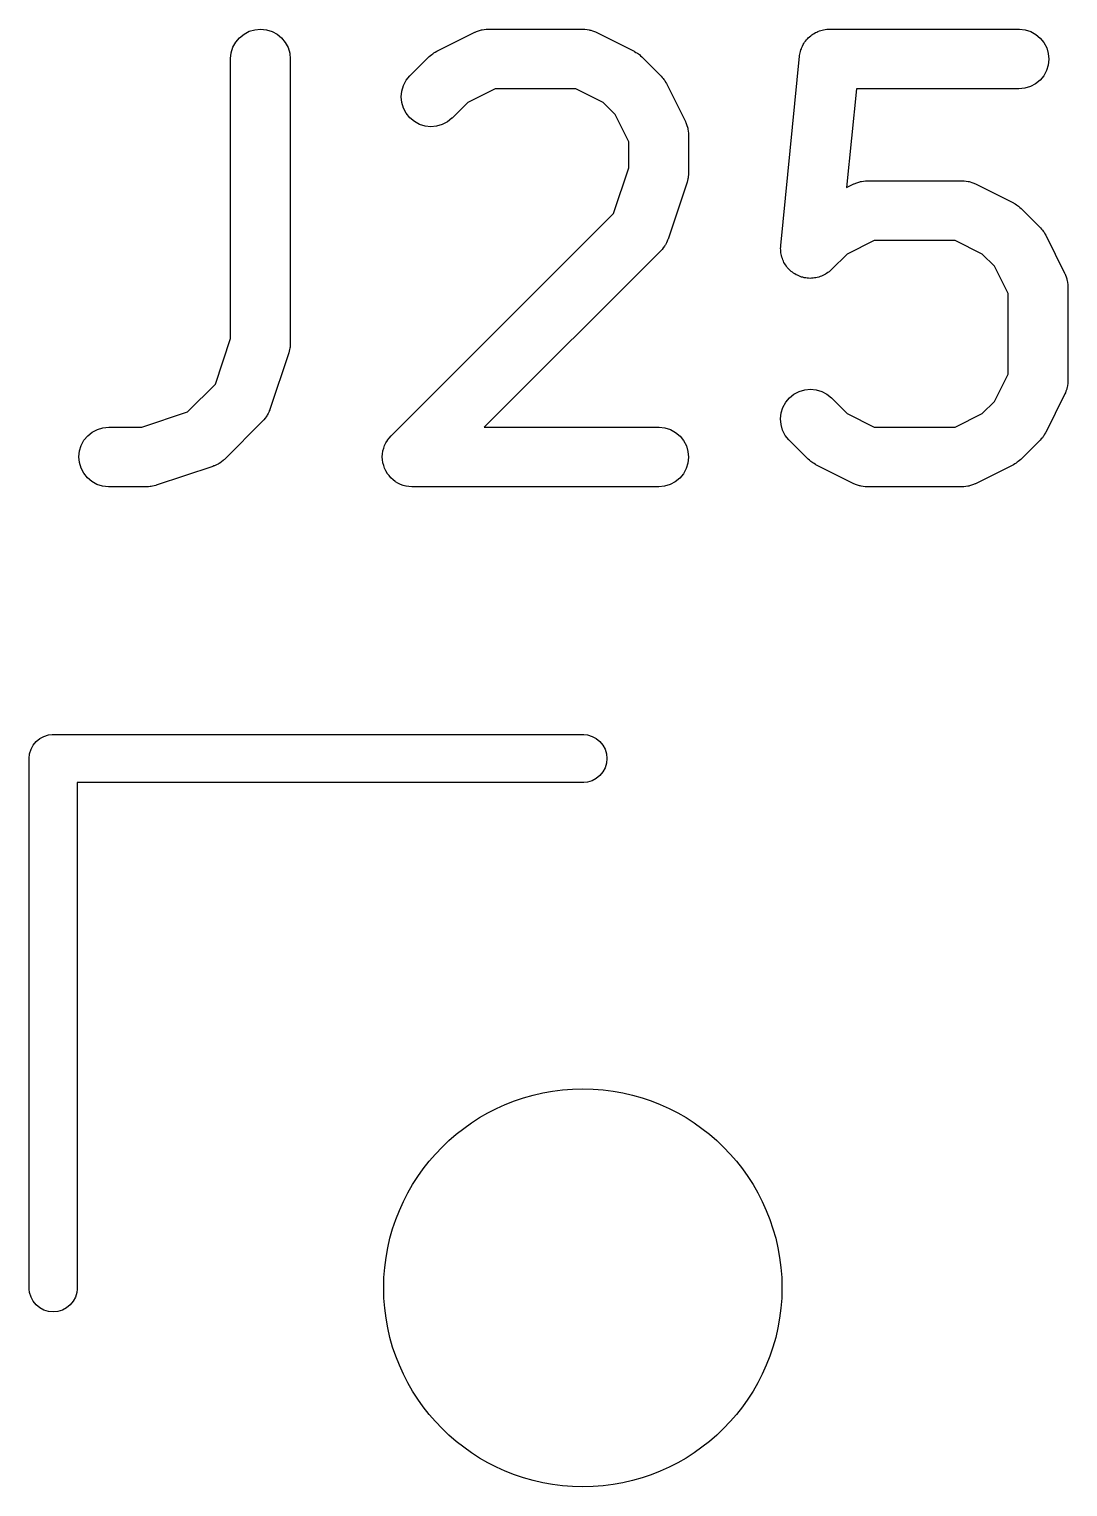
# Model space of a CAD drawing. Extents: x 47 to 146.1, y -90.2 to -39.3.
# Drawn here: x 54.49 to 57.098, y -70.35 to -66.687 of the extents above; entities that cross this region are included whole.
import ezdxf

# ---------------------------------------------------------------- set-up
doc = ezdxf.new("R2010")
doc.units = 0
doc.header["$MEASUREMENT"] = 0
doc.layers.add('BLACK', color=7, linetype='CONTINUOUS')

msp = doc.modelspace()

# ---------------------------------------------------------------- linework, layer by layer
at = {"layer": 'BLACK', "linetype": 'CONTINUOUS'}
for p, q in [((55.0294, -66.6996), (55.0424, -66.6928)), ((55.0424, -66.6928), (55.0564, -66.6887)), ((55.0564, -66.6887), (55.071, -66.6874)), ((55.071, -66.6874), (55.0856, -66.6889)), ((55.0856, -66.6889), (55.0995, -66.6932)), ((55.0995, -66.6932), (55.1124, -66.7002)), ((55.5131, -66.7429), (55.6084, -66.6953)), ((55.6084, -66.6953), (55.6093, -66.6948)), ((55.6093, -66.6948), (55.6114, -66.6941)), ((55.6114, -66.6941), (55.6133, -66.693)), ((55.6133, -66.693), (55.6182, -66.6916)), ((55.6182, -66.6916), (55.623, -66.6898)), ((55.623, -66.6898), (55.6252, -66.6894)), ((55.6252, -66.6894), (55.6273, -66.6888)), ((55.6273, -66.6888), (55.6324, -66.6883)), ((55.6324, -66.6883), (55.6375, -66.6875)), ((55.6375, -66.6875), (55.6397, -66.6876)), ((55.6397, -66.6876), (55.6419, -66.6874)), ((55.6419, -66.6874), (55.88, -66.6874)), ((55.88, -66.6874), (55.881, -66.6874)), ((55.881, -66.6874), (55.8832, -66.6876)), ((55.8832, -66.6876), (55.8854, -66.6876)), ((55.8854, -66.6876), (55.8905, -66.6884)), ((55.8905, -66.6884), (55.8956, -66.689)), ((55.8956, -66.689), (55.8977, -66.6897)), ((55.8977, -66.6897), (55.8999, -66.6901)), ((55.8999, -66.6901), (55.9047, -66.6919)), ((55.9047, -66.6919), (55.9095, -66.6934)), ((55.9095, -66.6934), (55.9115, -66.6945)), ((55.9115, -66.6945), (55.9135, -66.6953)), ((55.9135, -66.6953), (56.0088, -66.7429)), ((56.4611, -66.698), (56.4644, -66.6958)), ((56.4644, -66.6958), (56.4675, -66.6946)), ((56.4675, -66.6946), (56.4705, -66.693)), ((56.4705, -66.693), (56.4743, -66.6919)), ((56.4743, -66.6919), (56.478, -66.6904)), ((56.478, -66.6904), (56.4813, -66.6898)), ((56.4813, -66.6898), (56.4845, -66.6888)), ((56.4845, -66.6888), (56.4885, -66.6884)), ((56.4885, -66.6884), (56.4924, -66.6877)), ((56.4924, -66.6877), (56.4957, -66.6877)), ((56.4957, -66.6877), (56.499, -66.6874)), ((56.499, -66.6874), (56.9752, -66.6874)), ((56.9752, -66.6874), (56.9763, -66.6874)), ((56.9763, -66.6874), (56.9908, -66.689)), ((56.9908, -66.689), (57.0048, -66.6934)), ((57.0048, -66.6934), (57.0176, -66.7005)), ((55.0015, -66.7328), (55.0086, -66.72)), ((55.0086, -66.72), (55.018, -66.7088)), ((55.018, -66.7088), (55.0294, -66.6996)), ((55.1124, -66.7002), (55.1237, -66.7095)), ((55.1237, -66.7095), (55.1329, -66.7209)), ((55.1329, -66.7209), (55.1398, -66.7338)), ((56.4299, -66.7333), (56.4318, -66.7298)), ((56.4318, -66.7298), (56.4334, -66.7261)), ((56.4334, -66.7261), (56.4353, -66.7234)), ((56.4353, -66.7234), (56.4369, -66.7204)), ((56.4369, -66.7204), (56.4394, -66.7174)), ((56.4394, -66.7174), (56.4417, -66.7141)), ((56.4417, -66.7141), (56.4441, -66.7117)), ((56.4441, -66.7117), (56.4462, -66.7092)), ((56.4462, -66.7092), (56.4493, -66.7066)), ((56.4493, -66.7066), (56.4522, -66.7038)), ((56.4522, -66.7038), (56.455, -66.702)), ((56.455, -66.702), (56.4575, -66.6999)), ((56.4575, -66.6999), (56.4611, -66.698)), ((57.0176, -66.7005), (57.0288, -66.7099)), ((57.0288, -66.7099), (57.038, -66.7213)), ((57.038, -66.7213), (57.0448, -66.7343)), ((54.9955, -66.7613), (54.9971, -66.7468)), ((54.9955, -66.7624), (54.9955, -66.7613)), ((54.9955, -67.4645), (54.9955, -66.7624)), ((54.9971, -66.7468), (55.0015, -66.7328)), ((55.1398, -66.7338), (55.144, -66.7478)), ((55.144, -66.7478), (55.1455, -66.7624)), ((55.1455, -66.7624), (55.1455, -67.4767)), ((55.446, -66.8046), (55.4936, -66.757)), ((55.4936, -66.757), (55.4944, -66.7562)), ((55.4944, -66.7562), (55.4977, -66.7536)), ((55.4977, -66.7536), (55.5007, -66.7507)), ((55.5007, -66.7507), (55.5034, -66.749)), ((55.5034, -66.749), (55.5058, -66.7471)), ((55.5058, -66.7471), (55.5096, -66.7452)), ((55.5096, -66.7452), (55.5131, -66.7429)), ((56.0088, -66.7429), (56.0097, -66.7434)), ((56.0097, -66.7434), (56.0132, -66.7457)), ((56.0132, -66.7457), (56.017, -66.7477)), ((56.017, -66.7477), (56.0194, -66.7497)), ((56.0194, -66.7497), (56.022, -66.7514)), ((56.022, -66.7514), (56.025, -66.7543)), ((56.025, -66.7543), (56.0283, -66.757)), ((56.0283, -66.757), (56.0759, -66.8046)), ((56.3768, -67.2311), (56.4244, -66.7549)), ((56.4244, -66.7549), (56.4245, -66.7539)), ((56.4245, -66.7539), (56.4252, -66.7506)), ((56.4252, -66.7506), (56.4256, -66.7473)), ((56.4256, -66.7473), (56.4268, -66.7435)), ((56.4268, -66.7435), (56.4276, -66.7396)), ((56.4276, -66.7396), (56.4289, -66.7365)), ((56.4289, -66.7365), (56.4299, -66.7333)), ((57.0448, -66.7343), (57.0489, -66.7483)), ((57.0502, -66.7629), (57.0487, -66.7775)), ((57.0489, -66.7483), (57.0502, -66.7629)), ((55.4367, -66.8159), (55.446, -66.8046)), ((56.0759, -66.8046), (56.0766, -66.8053)), ((56.0766, -66.8053), (56.0793, -66.8086)), ((57.0374, -66.8043), (57.0281, -66.8156)), ((57.0444, -66.7914), (57.0374, -66.8043)), ((57.0487, -66.7775), (57.0444, -66.7914)), ((55.4255, -66.8428), (55.4298, -66.8288)), ((55.4298, -66.8288), (55.4367, -66.8159)), ((55.6596, -66.8374), (55.5911, -66.8716)), ((55.8623, -66.8374), (55.6596, -66.8374)), ((55.9308, -66.8716), (55.8623, -66.8374)), ((56.0793, -66.8086), (56.0821, -66.8117)), ((56.0821, -66.8117), (56.0838, -66.8143)), ((56.0838, -66.8143), (56.0858, -66.8168)), ((56.0858, -66.8168), (56.0877, -66.8205)), ((56.0877, -66.8205), (56.0899, -66.8241)), ((56.0899, -66.8241), (56.1376, -66.9193)), ((56.5669, -66.8374), (56.5421, -67.0856)), ((56.9752, -66.8374), (56.5669, -66.8374)), ((56.9898, -66.836), (56.9752, -66.8374)), ((57.0038, -66.8317), (56.9898, -66.836)), ((57.0167, -66.8248), (57.0038, -66.8317)), ((57.0281, -66.8156), (57.0167, -66.8248)), ((55.424, -66.8574), (55.4255, -66.8428)), ((55.4254, -66.8719), (55.424, -66.8574)), ((55.4296, -66.886), (55.4254, -66.8719)), ((55.5911, -66.8716), (55.5521, -66.9107)), ((55.9612, -66.902), (55.9308, -66.8716)), ((55.4364, -66.8989), (55.4296, -66.886)), ((55.4456, -66.9103), (55.4364, -66.8989)), ((55.4569, -66.9197), (55.4456, -66.9103)), ((55.5513, -66.9114), (55.5399, -66.9205)), ((55.5521, -66.9107), (55.5513, -66.9114)), ((55.9955, -66.9706), (55.9612, -66.902)), ((55.4697, -66.9267), (55.4569, -66.9197)), ((55.4837, -66.931), (55.4697, -66.9267)), ((55.4983, -66.9326), (55.4837, -66.931)), ((55.5128, -66.9313), (55.4983, -66.9326)), ((55.5269, -66.9273), (55.5128, -66.9313)), ((55.5399, -66.9205), (55.5269, -66.9273)), ((56.1376, -66.9193), (56.138, -66.9203)), ((56.138, -66.9203), (56.1388, -66.9223)), ((56.1388, -66.9223), (56.1398, -66.9243)), ((56.1398, -66.9243), (56.1413, -66.9292)), ((56.1413, -66.9292), (56.1431, -66.934)), ((56.1431, -66.934), (56.1434, -66.9362)), ((56.1434, -66.9362), (56.144, -66.9383)), ((56.144, -66.9383), (56.1445, -66.9434)), ((56.1445, -66.9434), (56.1453, -66.9485)), ((56.1453, -66.9485), (56.1453, -66.9507)), ((56.1453, -66.9507), (56.1455, -66.9529)), ((55.9955, -67.0359), (55.9955, -66.9706)), ((56.1455, -66.9529), (56.1455, -67.0481)), ((55.9573, -67.1504), (55.9955, -67.0359)), ((56.1442, -67.0606), (56.1438, -67.0637)), ((56.1449, -67.0575), (56.1442, -67.0606)), ((56.145, -67.0533), (56.1449, -67.0575)), ((56.1455, -67.0491), (56.145, -67.0533)), ((56.1455, -67.0481), (56.1455, -67.0491)), ((56.1416, -67.0718), (56.094, -67.2147)), ((56.1426, -67.0677), (56.1416, -67.0718)), ((56.1438, -67.0637), (56.1426, -67.0677)), ((56.5421, -67.0856), (56.5607, -67.0763)), ((56.5607, -67.0763), (56.5617, -67.0758)), ((56.5617, -67.0758), (56.5638, -67.075)), ((56.5638, -67.075), (56.5657, -67.074)), ((56.5657, -67.074), (56.5706, -67.0725)), ((56.5706, -67.0725), (56.5754, -67.0707)), ((56.5754, -67.0707), (56.5776, -67.0704)), ((56.5776, -67.0704), (56.5797, -67.0698)), ((56.5797, -67.0698), (56.5848, -67.0693)), ((56.5848, -67.0693), (56.5899, -67.0685)), ((56.5899, -67.0685), (56.5921, -67.0685)), ((56.5921, -67.0685), (56.5943, -67.0683)), ((56.5943, -67.0683), (56.8324, -67.0683)), ((56.8324, -67.0683), (56.8334, -67.0683)), ((56.8334, -67.0683), (56.8356, -67.0686)), ((56.8356, -67.0686), (56.8378, -67.0685)), ((56.8378, -67.0685), (56.8429, -67.0694)), ((56.8429, -67.0694), (56.848, -67.07)), ((56.848, -67.07), (56.8501, -67.0706)), ((56.8501, -67.0706), (56.8523, -67.071)), ((56.8523, -67.071), (56.857, -67.0729)), ((56.857, -67.0729), (56.8619, -67.0744)), ((56.8619, -67.0744), (56.8639, -67.0755)), ((56.8639, -67.0755), (56.8659, -67.0763)), ((56.8659, -67.0763), (56.9612, -67.1239)), ((56.9612, -67.1239), (56.9621, -67.1243)), ((56.9621, -67.1243), (56.9656, -67.1266)), ((56.9656, -67.1266), (56.9693, -67.1286)), ((56.9693, -67.1286), (56.9718, -67.1306)), ((56.9718, -67.1306), (56.9744, -67.1323)), ((56.9744, -67.1323), (56.9774, -67.1352)), ((56.9774, -67.1352), (56.9807, -67.1379)), ((55.3984, -67.7093), (55.9573, -67.1504)), ((56.9807, -67.1379), (57.0283, -67.1855)), ((57.0283, -67.1855), (57.029, -67.1863)), ((57.029, -67.1863), (57.0316, -67.1896)), ((57.0316, -67.1896), (57.0345, -67.1926)), ((57.0345, -67.1926), (57.0362, -67.1953)), ((57.0362, -67.1953), (57.0381, -67.1977)), ((57.0381, -67.1977), (57.0401, -67.2015)), ((57.0401, -67.2015), (57.0423, -67.205)), ((57.0423, -67.205), (57.0899, -67.3003)), ((56.0759, -67.244), (55.6325, -67.6874)), ((56.0773, -67.2423), (56.0759, -67.244)), ((56.0789, -67.2408), (56.0773, -67.2423)), ((56.0819, -67.2366), (56.0789, -67.2408)), ((56.0852, -67.2327), (56.0819, -67.2366)), ((56.0862, -67.2307), (56.0852, -67.2327)), ((56.0875, -67.2289), (56.0862, -67.2307)), ((56.0897, -67.2243), (56.0875, -67.2289)), ((56.0921, -67.2198), (56.0897, -67.2243)), ((56.0927, -67.2177), (56.0921, -67.2198)), ((56.0937, -67.2157), (56.0927, -67.2177)), ((56.094, -67.2147), (56.0937, -67.2157)), ((56.3764, -67.2383), (56.3768, -67.2347)), ((56.3768, -67.242), (56.3764, -67.2383)), ((56.3768, -67.2347), (56.3768, -67.2311)), ((56.3768, -67.2457), (56.3768, -67.242)), ((56.612, -67.2183), (56.5435, -67.2526)), ((56.8147, -67.2183), (56.612, -67.2183)), ((56.8832, -67.2526), (56.8147, -67.2183)), ((56.3775, -67.2493), (56.3768, -67.2457)), ((56.3778, -67.2529), (56.3775, -67.2493)), ((56.3789, -67.2565), (56.3778, -67.2529)), ((56.3796, -67.2601), (56.3789, -67.2565)), ((56.381, -67.2634), (56.3796, -67.2601)), ((56.382, -67.2669), (56.381, -67.2634)), ((56.3837, -67.2702), (56.382, -67.2669)), ((56.3851, -67.2737), (56.3837, -67.2702)), ((56.3871, -67.2767), (56.3851, -67.2737)), ((56.3888, -67.2799), (56.3871, -67.2767)), ((56.3912, -67.2828), (56.3888, -67.2799)), ((56.5435, -67.2526), (56.5045, -67.2916)), ((56.9136, -67.283), (56.8832, -67.2526)), ((56.3932, -67.2859), (56.3912, -67.2828)), ((56.3958, -67.2884), (56.3932, -67.2859)), ((56.398, -67.2912), (56.3958, -67.2884)), ((56.4009, -67.2936), (56.398, -67.2912)), ((56.4035, -67.2963), (56.4009, -67.2936)), ((56.4065, -67.2983), (56.4035, -67.2963)), ((56.4093, -67.3006), (56.4065, -67.2983)), ((56.4125, -67.3024), (56.4093, -67.3006)), ((56.4156, -67.3045), (56.4125, -67.3024)), ((56.419, -67.3059), (56.4156, -67.3045)), ((56.4221, -67.3076), (56.419, -67.3059)), ((56.4257, -67.3087), (56.4221, -67.3076)), ((56.4291, -67.3102), (56.4257, -67.3087)), ((56.4326, -67.3109), (56.4291, -67.3102)), ((56.4361, -67.312), (56.4326, -67.3109)), ((56.4398, -67.3124), (56.4361, -67.312)), ((56.4434, -67.3131), (56.4398, -67.3124)), ((56.4471, -67.3132), (56.4434, -67.3131)), ((56.4506, -67.3136), (56.4471, -67.3132)), ((56.4544, -67.3132), (56.4506, -67.3136)), ((56.4581, -67.3133), (56.4544, -67.3132)), ((56.4616, -67.3126), (56.4581, -67.3133)), ((56.4652, -67.3123), (56.4616, -67.3126)), ((56.4688, -67.3113), (56.4652, -67.3123)), ((56.4725, -67.3106), (56.4688, -67.3113)), ((56.4758, -67.3092), (56.4725, -67.3106)), ((56.4793, -67.3082), (56.4758, -67.3092)), ((56.4826, -67.3065), (56.4793, -67.3082)), ((56.486, -67.3051), (56.4826, -67.3065)), ((56.4891, -67.3031), (56.486, -67.3051)), ((56.4923, -67.3015), (56.4891, -67.3031)), ((56.4952, -67.2991), (56.4923, -67.3015)), ((56.4983, -67.2971), (56.4952, -67.2991)), ((56.5009, -67.2946), (56.4983, -67.2971)), ((56.5037, -67.2923), (56.5009, -67.2946)), ((56.5045, -67.2916), (56.5037, -67.2923)), ((56.9479, -67.3515), (56.9136, -67.283)), ((57.0899, -67.3003), (57.0904, -67.3012)), ((57.0904, -67.3012), (57.0912, -67.3033)), ((57.0912, -67.3033), (57.0922, -67.3052)), ((57.0922, -67.3052), (57.0937, -67.3101)), ((57.0937, -67.3101), (57.0954, -67.3149)), ((57.0954, -67.3149), (57.0958, -67.3171)), ((57.0958, -67.3171), (57.0964, -67.3192)), ((56.9479, -67.5542), (56.9479, -67.3515)), ((57.0964, -67.3192), (57.0969, -67.3243)), ((57.0969, -67.3243), (57.0977, -67.3294)), ((57.0977, -67.3294), (57.0976, -67.3316)), ((57.0976, -67.3316), (57.0979, -67.3338)), ((57.0979, -67.3338), (57.0979, -67.5719)), ((54.9573, -67.579), (54.9955, -67.4645)), ((55.1416, -67.5004), (55.094, -67.6432)), ((55.1426, -67.4963), (55.1416, -67.5004)), ((55.1438, -67.4923), (55.1426, -67.4963)), ((55.1442, -67.4892), (55.1438, -67.4923)), ((55.1449, -67.4861), (55.1442, -67.4892)), ((55.145, -67.4819), (55.1449, -67.4861)), ((55.1455, -67.4777), (55.145, -67.4819)), ((55.1455, -67.4767), (55.1455, -67.4777)), ((56.9136, -67.6227), (56.9479, -67.5542)), ((57.0978, -67.573), (57.0976, -67.5751)), ((57.0979, -67.5719), (57.0978, -67.573)), ((54.8871, -67.6492), (54.9573, -67.579)), ((56.3988, -67.6137), (56.4101, -67.6045)), ((56.4101, -67.6045), (56.4231, -67.5977)), ((56.4231, -67.5977), (56.4371, -67.5935)), ((56.4371, -67.5935), (56.4517, -67.5921)), ((56.4517, -67.5921), (56.4663, -67.5936)), ((56.4663, -67.5936), (56.4802, -67.5979)), ((56.4802, -67.5979), (56.4931, -67.6048)), ((56.4931, -67.6048), (56.5045, -67.6141)), ((57.0899, -67.6054), (57.0423, -67.7007)), ((57.0907, -67.6034), (57.0899, -67.6054)), ((57.0918, -67.6014), (57.0907, -67.6034)), ((57.0933, -67.5966), (57.0918, -67.6014)), ((57.0952, -67.5918), (57.0933, -67.5966)), ((57.0956, -67.5896), (57.0952, -67.5918)), ((57.0962, -67.5875), (57.0956, -67.5896)), ((57.0968, -67.5824), (57.0962, -67.5875)), ((57.0977, -67.5774), (57.0968, -67.5824)), ((57.0976, -67.5751), (57.0977, -67.5774)), ((55.0927, -67.6462), (55.0921, -67.6483)), ((55.0937, -67.6442), (55.0927, -67.6462)), ((55.094, -67.6432), (55.0937, -67.6442)), ((56.378, -67.6518), (56.3824, -67.6378)), ((56.3824, -67.6378), (56.3894, -67.625)), ((56.3894, -67.625), (56.3988, -67.6137)), ((56.5045, -67.6141), (56.5435, -67.6531)), ((56.8832, -67.6531), (56.9136, -67.6227)), ((54.7726, -67.6874), (54.8871, -67.6492)), ((55.0759, -67.6726), (54.9807, -67.7678)), ((55.0773, -67.6709), (55.0759, -67.6726)), ((55.0789, -67.6694), (55.0773, -67.6709)), ((55.0819, -67.6652), (55.0789, -67.6694)), ((55.0852, -67.6612), (55.0819, -67.6652)), ((55.0862, -67.6593), (55.0852, -67.6612)), ((55.0875, -67.6575), (55.0862, -67.6593)), ((55.0897, -67.6529), (55.0875, -67.6575)), ((55.0921, -67.6483), (55.0897, -67.6529)), ((56.3764, -67.6664), (56.378, -67.6518)), ((56.3777, -67.6809), (56.3764, -67.6664)), ((56.3818, -67.695), (56.3777, -67.6809)), ((56.5435, -67.6531), (56.612, -67.6874)), ((56.8147, -67.6874), (56.8832, -67.6531)), ((54.6204, -67.7333), (54.6273, -67.7204)), ((54.6273, -67.7204), (54.6367, -67.7092)), ((54.6367, -67.7092), (54.648, -67.6999)), ((54.648, -67.6999), (54.6609, -67.693)), ((54.6609, -67.693), (54.675, -67.6888)), ((54.675, -67.6888), (54.6895, -67.6874)), ((54.6895, -67.6874), (54.7726, -67.6874)), ((55.3857, -67.727), (55.3891, -67.7207)), ((55.3891, -67.7207), (55.3892, -67.7206)), ((55.3892, -67.7204), (55.3939, -67.7149)), ((55.3892, -67.7206), (55.3892, -67.7204)), ((55.3939, -67.7149), (55.3984, -67.7093)), ((55.6325, -67.6874), (56.0705, -67.6874)), ((56.0705, -67.6874), (56.0715, -67.6874)), ((56.0715, -67.6874), (56.0861, -67.689)), ((56.0861, -67.689), (56.1, -67.6934)), ((56.1, -67.6934), (56.1128, -67.7005)), ((56.1128, -67.7005), (56.1241, -67.7099)), ((56.1241, -67.7099), (56.1332, -67.7213)), ((56.1332, -67.7213), (56.14, -67.7343)), ((56.3885, -67.708), (56.3818, -67.695)), ((56.3977, -67.7194), (56.3885, -67.708)), ((56.3984, -67.7202), (56.3977, -67.7194)), ((56.446, -67.7678), (56.3984, -67.7202)), ((56.612, -67.6874), (56.8147, -67.6874)), ((57.0283, -67.7202), (56.9807, -67.7678)), ((57.0309, -67.7169), (57.0283, -67.7202)), ((57.0339, -67.7139), (57.0309, -67.7169)), ((57.0356, -67.7113), (57.0339, -67.7139)), ((57.0376, -67.7089), (57.0356, -67.7113)), ((57.0395, -67.7052), (57.0376, -67.7089)), ((57.0418, -67.7016), (57.0395, -67.7052)), ((57.0423, -67.7007), (57.0418, -67.7016)), ((54.6145, -67.7619), (54.6161, -67.7473)), ((54.6161, -67.7473), (54.6204, -67.7333)), ((55.3764, -67.7619), (55.3772, -67.7548)), ((55.3772, -67.7548), (55.3779, -67.7476)), ((55.3779, -67.7474), (55.378, -67.7473)), ((55.3779, -67.7476), (55.3779, -67.7474)), ((55.378, -67.7473), (55.3801, -67.7404)), ((55.3801, -67.7404), (55.3822, -67.7336)), ((55.3822, -67.7334), (55.3823, -67.7333)), ((55.3822, -67.7336), (55.3822, -67.7334)), ((55.3823, -67.7333), (55.3857, -67.727)), ((56.14, -67.7343), (56.1441, -67.7483)), ((56.1441, -67.7483), (56.1455, -67.7629)), ((54.6159, -67.7764), (54.6145, -67.7619)), ((54.62, -67.7905), (54.6159, -67.7764)), ((54.6268, -67.8034), (54.62, -67.7905)), ((54.9513, -67.7859), (54.8085, -67.8335)), ((54.9533, -67.785), (54.9513, -67.7859)), ((54.9555, -67.7844), (54.9533, -67.785)), ((54.96, -67.782), (54.9555, -67.7844)), ((54.9647, -67.78), (54.96, -67.782)), ((54.9665, -67.7787), (54.9647, -67.78)), ((54.9685, -67.7777), (54.9665, -67.7787)), ((54.9725, -67.7745), (54.9685, -67.7777)), ((54.9767, -67.7715), (54.9725, -67.7745)), ((54.9782, -67.7699), (54.9767, -67.7715)), ((54.9799, -67.7685), (54.9782, -67.7699)), ((54.9807, -67.7678), (54.9799, -67.7685)), ((55.3764, -67.762), (55.3764, -67.7619)), ((55.3764, -67.7621), (55.3764, -67.762)), ((55.3771, -67.7693), (55.3764, -67.7621)), ((55.3778, -67.7764), (55.3771, -67.7693)), ((55.3778, -67.7766), (55.3778, -67.7764)), ((55.3778, -67.7767), (55.3778, -67.7766)), ((55.3799, -67.7836), (55.3778, -67.7767)), ((55.3819, -67.7905), (55.3799, -67.7836)), ((55.3819, -67.7906), (55.3819, -67.7905)), ((55.382, -67.7907), (55.3819, -67.7906)), ((55.3854, -67.7973), (55.382, -67.7907)), ((56.1396, -67.7914), (56.1327, -67.8043)), ((56.1439, -67.7775), (56.1396, -67.7914)), ((56.1455, -67.7629), (56.1439, -67.7775)), ((56.4493, -67.7705), (56.446, -67.7678)), ((56.4523, -67.7734), (56.4493, -67.7705)), ((56.4549, -67.7751), (56.4523, -67.7734)), ((56.4573, -67.7771), (56.4549, -67.7751)), ((56.461, -67.7791), (56.4573, -67.7771)), ((56.4646, -67.7814), (56.461, -67.7791)), ((56.4655, -67.7818), (56.4646, -67.7814)), ((56.5607, -67.8295), (56.4655, -67.7818)), ((56.9612, -67.7818), (56.8659, -67.8295)), ((56.9647, -67.7796), (56.9612, -67.7818)), ((56.9685, -67.7777), (56.9647, -67.7796)), ((56.9709, -67.7757), (56.9685, -67.7777)), ((56.9736, -67.7741), (56.9709, -67.7757)), ((56.9766, -67.7712), (56.9736, -67.7741)), ((56.9799, -67.7685), (56.9766, -67.7712)), ((56.9807, -67.7678), (56.9799, -67.7685)), ((54.6359, -67.8149), (54.6268, -67.8034)), ((54.6471, -67.8243), (54.6359, -67.8149)), ((54.66, -67.8313), (54.6471, -67.8243)), ((54.6739, -67.8357), (54.66, -67.8313)), ((55.3887, -67.8034), (55.3854, -67.7973)), ((55.3888, -67.8035), (55.3887, -67.8034)), ((55.3888, -67.8037), (55.3888, -67.8035)), ((55.3934, -67.8093), (55.3888, -67.8037)), ((55.3978, -67.8149), (55.3934, -67.8093)), ((55.3979, -67.8149), (55.3978, -67.8149)), ((55.398, -67.815), (55.3979, -67.8149)), ((55.4035, -67.8196), (55.398, -67.815)), ((55.4091, -67.8243), (55.4035, -67.8196)), ((55.4092, -67.8243), (55.4091, -67.8243)), ((55.4093, -67.8244), (55.4092, -67.8243)), ((55.4156, -67.8279), (55.4093, -67.8244)), ((55.4219, -67.8313), (55.4156, -67.8279)), ((55.422, -67.8314), (55.4219, -67.8313)), ((56.112, -67.8248), (56.0991, -67.8317)), ((56.1233, -67.8156), (56.112, -67.8248)), ((56.1327, -67.8043), (56.1233, -67.8156)), ((56.5628, -67.8303), (56.5607, -67.8295)), ((56.5647, -67.8313), (56.5628, -67.8303)), ((56.5696, -67.8329), (56.5647, -67.8313)), ((56.8629, -67.8307), (56.861, -67.8317)), ((56.865, -67.8299), (56.8629, -67.8307)), ((56.8659, -67.8295), (56.865, -67.8299)), ((54.6885, -67.8374), (54.6739, -67.8357)), ((54.6895, -67.8374), (54.6885, -67.8374)), ((54.7848, -67.8374), (54.6895, -67.8374)), ((54.789, -67.837), (54.7848, -67.8374)), ((54.7932, -67.8369), (54.789, -67.837)), ((54.7962, -67.8363), (54.7932, -67.8369)), ((54.7993, -67.836), (54.7962, -67.8363)), ((54.8034, -67.8347), (54.7993, -67.836)), ((54.8075, -67.8339), (54.8034, -67.8347)), ((54.8085, -67.8335), (54.8075, -67.8339)), ((55.4221, -67.8314), (55.422, -67.8314)), ((55.429, -67.8336), (55.4221, -67.8314)), ((55.4358, -67.8357), (55.429, -67.8336)), ((55.436, -67.8358), (55.4358, -67.8357)), ((55.4361, -67.8358), (55.436, -67.8358)), ((55.4432, -67.8366), (55.4361, -67.8358)), ((55.4504, -67.8374), (55.4432, -67.8366)), ((55.4506, -67.8374), (55.4504, -67.8374)), ((55.4507, -67.8374), (55.4506, -67.8374)), ((55.4506, -67.8374), (55.4506, -67.8374)), ((55.4514, -67.8374), (55.4507, -67.8374)), ((56.0705, -67.8374), (55.4514, -67.8374)), ((56.085, -67.836), (56.0705, -67.8374)), ((56.0991, -67.8317), (56.085, -67.836)), ((56.5744, -67.8347), (56.5696, -67.8329)), ((56.5766, -67.8351), (56.5744, -67.8347)), ((56.5787, -67.8357), (56.5766, -67.8351)), ((56.5838, -67.8363), (56.5787, -67.8357)), ((56.5888, -67.8372), (56.5838, -67.8363)), ((56.591, -67.8371), (56.5888, -67.8372)), ((56.5932, -67.8374), (56.591, -67.8371)), ((56.5943, -67.8374), (56.5932, -67.8374)), ((56.8324, -67.8374), (56.5943, -67.8374)), ((56.8346, -67.8372), (56.8324, -67.8374)), ((56.8368, -67.8373), (56.8346, -67.8372)), ((56.8418, -67.8365), (56.8368, -67.8373)), ((56.8469, -67.836), (56.8418, -67.8365)), ((56.8491, -67.8353), (56.8469, -67.836)), ((56.8512, -67.835), (56.8491, -67.8353)), ((56.8561, -67.8332), (56.8512, -67.835)), ((56.861, -67.8317), (56.8561, -67.8332)), ((54.4943, -68.4969), (54.4999, -68.4865)), ((54.4999, -68.4865), (54.5074, -68.4774)), ((54.5074, -68.4774), (54.5165, -68.4699)), ((54.5165, -68.4699), (54.5269, -68.4643)), ((54.5269, -68.4643), (54.5382, -68.4609)), ((54.5382, -68.4609), (54.5471, -68.46)), ((54.5471, -68.46), (54.55, -68.4597)), ((54.5471, -68.46), (54.5471, -68.46)), ((54.55, -68.4597), (54.5529, -68.46)), ((54.5529, -68.46), (55.8829, -68.46)), ((55.8829, -68.46), (55.8918, -68.4609)), ((55.8918, -68.4609), (55.9031, -68.4643)), ((55.9031, -68.4643), (55.9135, -68.4699)), ((55.9135, -68.4699), (55.9226, -68.4774)), ((55.9226, -68.4774), (55.9301, -68.4865)), ((55.9301, -68.4865), (55.9357, -68.4969)), ((54.4897, -68.52), (54.4909, -68.5082)), ((54.49, -68.523), (54.4897, -68.52)), ((54.49, -69.8529), (54.49, -68.523)), ((54.4909, -68.5082), (54.4943, -68.4969)), ((55.9357, -68.4969), (55.9391, -68.5082)), ((55.9391, -68.5082), (55.9403, -68.52)), ((55.9403, -68.52), (55.9391, -68.5318)), ((55.9226, -68.5626), (55.9135, -68.5701)), ((55.9301, -68.5535), (55.9226, -68.5626)), ((55.9357, -68.5431), (55.9301, -68.5535)), ((55.9391, -68.5318), (55.9357, -68.5431)), ((55.8829, -68.58), (54.61, -68.58)), ((54.61, -68.58), (54.61, -69.8529)), ((55.8918, -68.5791), (55.8829, -68.58)), ((55.9031, -68.5757), (55.8918, -68.5791)), ((55.9135, -68.5701), (55.9031, -68.5757)), ((54.4909, -69.8618), (54.49, -69.8529)), ((54.4943, -69.8731), (54.4909, -69.8618)), ((54.4999, -69.8835), (54.4943, -69.8731)), ((54.6057, -69.8731), (54.6001, -69.8835)), ((54.6091, -69.8618), (54.6057, -69.8731)), ((54.61, -69.8529), (54.6091, -69.8618)), ((54.5074, -69.8926), (54.4999, -69.8835)), ((54.5165, -69.9001), (54.5074, -69.8926)), ((54.5269, -69.9057), (54.5165, -69.9001)), ((54.5382, -69.9091), (54.5269, -69.9057)), ((54.55, -69.9103), (54.5382, -69.9091)), ((54.5618, -69.9091), (54.55, -69.9103)), ((54.5731, -69.9057), (54.5618, -69.9091)), ((54.5835, -69.9001), (54.5731, -69.9057)), ((54.5926, -69.8926), (54.5835, -69.9001)), ((54.6001, -69.8835), (54.5926, -69.8926))]:
    msp.add_line(p, q, dxfattribs=at)
at = {"layer": 'BLACK'}
msp.add_circle((55.88, -69.85), 0.5, dxfattribs=at)
msp.add_circle((55.88, -69.85), 0.5, dxfattribs=at)

doc.saveas('drawing.dxf')
